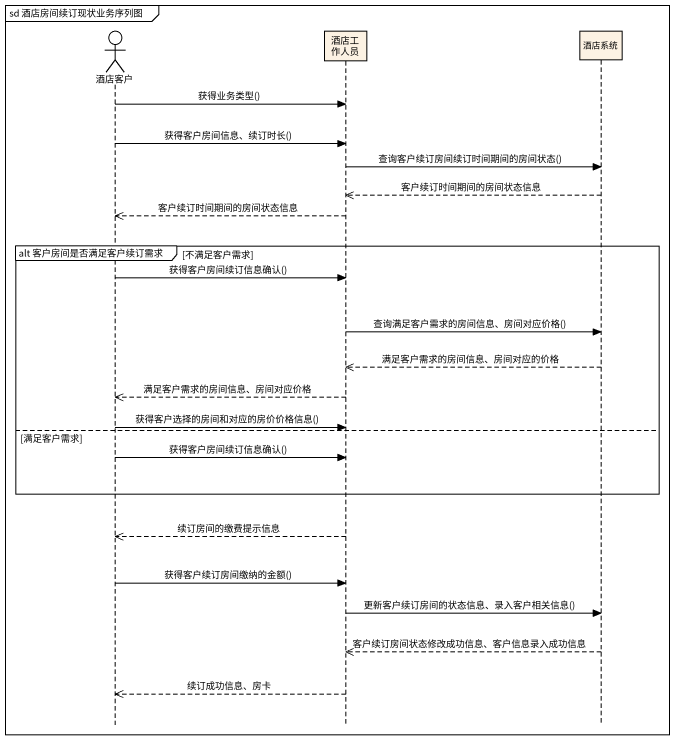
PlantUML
@startuml
mainframe sd 酒店房间续订现状业务序列图
hide footbox
actor 酒店客户
participant 酒店工作人员 #FCF2E3
participant 酒店系统 #FCF2E3

酒店客户 -> 酒店工作人员 : 获得业务类型()
酒店客户 -> 酒店工作人员 : 获得客户房间信息、续订时长()
酒店工作人员 -> 酒店系统 : 查询客户续订房间续订时间期间的房间状态()
酒店系统 -->> 酒店工作人员 : 客户续订时间期间的房间状态信息
酒店工作人员 -->> 酒店客户 : 客户续订时间期间的房间状态信息
group alt 客户房间是否满足客户续订需求 [不满足客户需求]
  酒店客户 -> 酒店工作人员 : 获得客户房间续订信息确认()
  酒店工作人员 -> 酒店系统 : 查询满足客户需求的房间信息、房间对应价格()
  酒店系统 -->> 酒店工作人员 : 满足客户需求的房间信息、房间对应的价格
  酒店工作人员 -->> 酒店客户 : 满足客户需求的房间信息、房间对应价格
  酒店客户 -> 酒店工作人员 : 获得客户选择的房间和对应的房价价格信息()
else 满足客户需求
  酒店客户 -> 酒店工作人员 : 获得客户房间续订信息确认()
end
酒店工作人员 -->> 酒店客户 : 续订房间的缴费提示信息
酒店客户 -> 酒店工作人员 : 获得客户续订房间缴纳的金额()
酒店工作人员 -> 酒店系统 : 更新客户续订房间的状态信息、录入客户相关信息()
酒店系统 -->> 酒店工作人员 : 客户续订房间状态修改成功信息、客户信息录入成功信息
酒店工作人员 -->> 酒店客户 : 续订成功信息、房卡
@enduml
